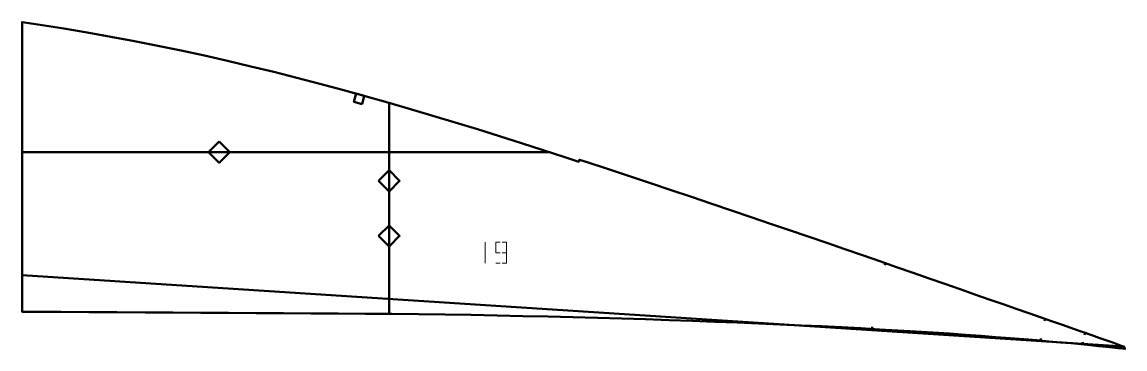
# Model space of a CAD drawing. Header units: metres. Extents: x 536 to 1058, y 107 to 262.
import ezdxf

# ---------------------------------------------------------------- set-up
doc = ezdxf.new("R2010")
doc.units = ezdxf.units.M
doc.layers.add('Layer', color=1, linetype='Continuous', lineweight=50)
doc.layers.add('NumLabel', color=1, linetype='Continuous', lineweight=15)

msp = doc.modelspace()

# ---------------------------------------------------------------- linework, layer by layer
at = {"layer": 'Layer', "color": 7}
for p, q in [((710.11, 123.37), (710.11, 223.35)), ((536.47, 200), (785.91, 200)), ((623.73, 200), (635.73, 200)), ((710.11, 180.41), (710.11, 192.41)), ((710.11, 154.31), (710.11, 166.31)), ((536.47, 141.68), (1057.79, 107.87))]:
    msp.add_line(p, q, dxfattribs=at)
at = {"layer": 'Layer'}
for p, q in [((945.02, 147.34), (944.69, 146.4)), ((1020.56, 121), (1020.23, 120.06)), ((938.69, 117.23), (938.62, 116.24)), ((1018.5, 111.69), (1018.43, 110.69)), ((1038.41, 109.91), (1038.36, 108.92)), ((1039.42, 114.36), (1039.1, 113.42))]:
    msp.add_line(p, q, dxfattribs=at)
for points in [[(1058.09, 107.76), (1056.99, 108.15), (1054.99, 108.88), (1052.55, 109.76), (1049.66, 110.78), (1046.34, 111.94), (1042.6, 113.25), (1038.47, 114.7), (1033.97, 116.28), (1029.15, 117.98), (1024.01, 119.79), (1018.58, 121.7), (1012.86, 123.71), (1006.86, 125.8), (1000.6, 127.99), (994.08, 130.26), (987.31, 132.62), (980.32, 135.06), (973.11, 137.57), (965.69, 140.15), (958.07, 142.81), (950.25, 145.52), (942.24, 148.3), (934.06, 151.14), (925.7, 154.04), (917.17, 156.98), (908.47, 159.98), (899.63, 163.02), (890.63, 166.11), (881.49, 169.23), (872.21, 172.39), (862.79, 175.58), (853.25, 178.81), (843.59, 182.05), (833.81, 185.32), (823.91, 188.6), (813.9, 191.91), (803.81, 195.23), (800.16, 196.42), (799.85, 195.47), (793.32, 197.6), (783.06, 200.92), (772.72, 204.24), (762.33, 207.55), (751.88, 210.83), (741.37, 214.07), (730.81, 217.27), (720.2, 220.42), (709.54, 223.52), (698.84, 226.55), (688.08, 229.51), (677.28, 232.41), (666.44, 235.24), (655.56, 237.99), (644.64, 240.65), (633.7, 243.24), (622.74, 245.74), (611.75, 248.11), (600.71, 250.38), (589.62, 252.55), (578.49, 254.64), (567.34, 256.65), (556.18, 258.55), (545, 260.36), (536.47, 261.66), (536.47, 124.42), (541.43, 124.4), (554.77, 124.35), (568.09, 124.27), (581.38, 124.19), (594.65, 124.11), (607.88, 124.03), (621.06, 123.94), (634.18, 123.85), (647.23, 123.76), (660.21, 123.69), (673.14, 123.63), (686, 123.56), (698.78, 123.46), (711.49, 123.35), (724.11, 123.22), (736.62, 123.06), (749.01, 122.87), (761.26, 122.63), (773.37, 122.37), (785.32, 122.09), (797.12, 121.79), (808.75, 121.48), (820.21, 121.16), (831.49, 120.81), (842.61, 120.44), (853.53, 120.07), (864.25, 119.68), (874.75, 119.27), (885.05, 118.85), (895.15, 118.4), (905.04, 117.95), (914.69, 117.5), (924.1, 117.03), (933.25, 116.54), (942.18, 116.04), (950.86, 115.53), (959.29, 115.02), (967.44, 114.52), (975.3, 114.01), (982.89, 113.48), (990.22, 112.94), (997.27, 112.4), (1004.02, 111.87), (1010.44, 111.36), (1016.55, 110.85), (1022.33, 110.36), (1027.77, 109.89), (1032.87, 109.43), (1037.59, 108.99), (1041.92, 108.56), (1045.85, 108.16), (1049.36, 107.78), (1052.42, 107.44), (1055.02, 107.15), (1057.13, 106.9), (1058.29, 106.75), (1058.09, 107.76)], [(697.33, 222.81), (693.47, 223.88), (694.53, 227.73), (698.39, 226.67), (697.33, 222.81)], [(629.73, 205), (634.73, 200), (629.73, 195), (624.73, 200), (629.73, 205)], [(705.11, 186.41), (710.11, 191.41), (715.11, 186.41), (710.11, 181.41), (705.11, 186.41)], [(705.11, 160.31), (710.11, 165.31), (715.11, 160.31), (710.11, 155.31), (705.11, 160.31)]]:
    msp.add_lwpolyline(points, close=True, dxfattribs=at)
at = {"layer": 'NumLabel', "color": 1}
for points in [[(755.61, 157.35), (755.61, 147.35)], [(762.61, 152.35), (760.61, 152.35), (760.61, 157.35), (762.61, 157.35)], [(763.61, 157.35), (765.61, 157.35), (765.61, 147.35), (763.61, 147.35)], [(765.61, 152.35), (763.61, 152.35)], [(762.61, 147.35), (760.61, 147.35)]]:
    msp.add_lwpolyline(points, dxfattribs=at)

doc.saveas('drawing.dxf')
